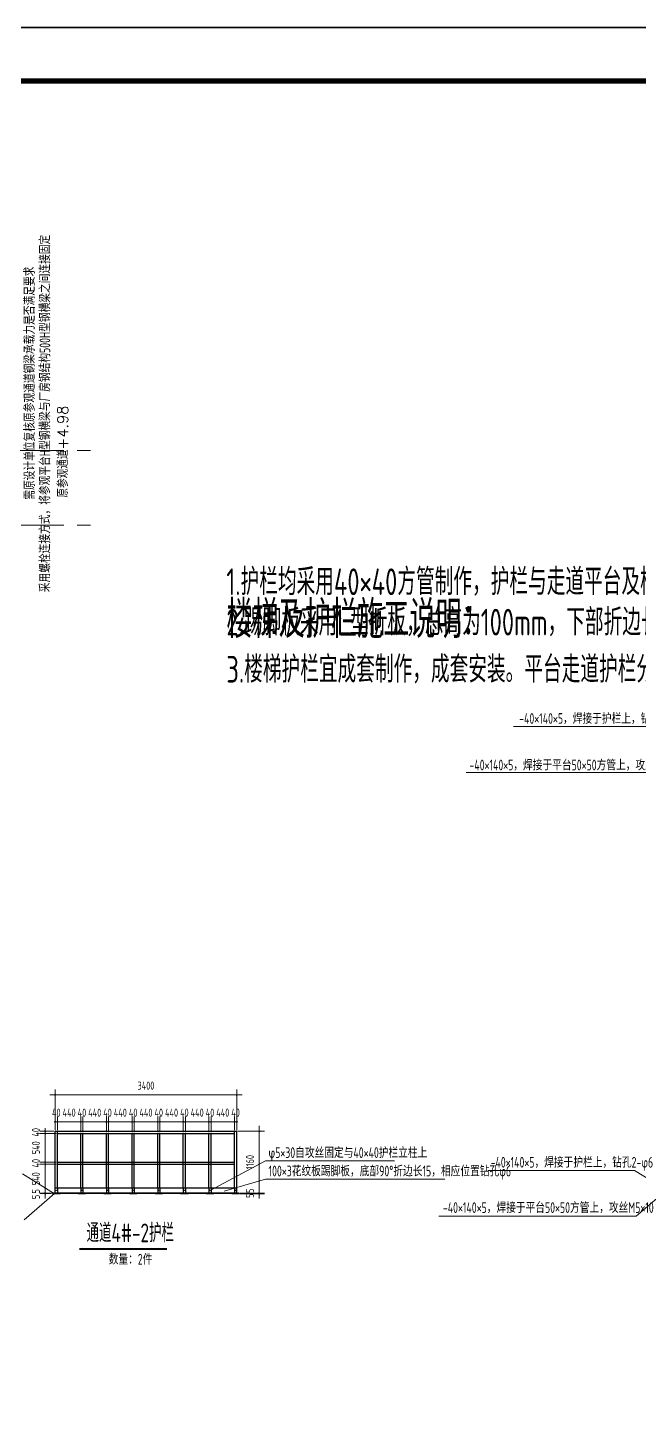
# Model space of a CAD drawing. Extents: x 498328 to 716449, y -893371 to -467753.
# Drawn here: x 583107 to 594570, y -859868 to -833971 of the extents above; entities that cross this region are included whole.
import ezdxf
from ezdxf.enums import TextEntityAlignment as Align

# ---------------------------------------------------------------- set-up
doc = ezdxf.new("R2010")
doc.units = 0
doc.header["$LTSCALE"] = 1000
doc.header["$PDMODE"] = 35
doc.header["$PDSIZE"] = 20
doc.linetypes.add('2', pattern=[0.375, 0.25, -0.125])
doc.linetypes.add('CENTER', pattern=[2, 1.25, -0.25, 0.25, -0.25])
doc.layers.get('0').update_dxf_attribs({"linetype": 'CONTINUOUS'})
doc.layers.get('Defpoints').update_dxf_attribs({"linetype": 'CONTINUOUS'})
for name, color, linetype in [('01', 7, 'CONTINUOUS'), ('1轮廓实线层', 7, 'CONTINUOUS'), ('AXIS', 251, 'CENTER'), ('DIM', 3, 'CONTINUOUS'), ('PUB_TEXT', 7, 'CONTINUOUS'), ('PUB_TITLE', 4, 'CONTINUOUS'), ('SD_NAME_TOPC', 7, 'CONTINUOUS'), ('TEXT', 2, 'CONTINUOUS'), ('焊缝', 1, 'CONTINUOUS')]:
    doc.layers.add(name, color=color, linetype=linetype)
doc.layers.add('yichutu', color=7, linetype='CONTINUOUS', true_color=0xffffff, plot=False)
doc.styles.add('_TCH_WINDOW', font='SIMPLEX', dxfattribs={"height": 3.5, "bigfont": 'GBCBIG'})
doc.styles.add('TSSD-REIN', font='tssdeng.shx', dxfattribs={"width": 0.7, "bigfont": 'tssdchn.shx'})
doc.styles.add('TSSD_DIMENSION', font='Tssdeng.shx', dxfattribs={"width": 0.7, "bigfont": 'hztxt.shx'})
doc.styles.add('TSSD_REIN', font='Tssdeng.shx', dxfattribs={"width": 0.7, "bigfont": 'hztxt.shx'})
doc.dimstyles.new('TSSD_100_100$0', dxfattribs={"dimtxt": 380, "dimasz": 100, "dimexe": 100, "dimexo": 250, "dimgap": 50, "dimtad": 1, "dimdec": 0, "dimzin": 0, "dimdsep": 46, "dimtxsty": 'TSSD_DIMENSION', "dimblk": 'ARCHTICK', "dimblk1": 'ARCHTICK', "dimblk2": 'ARCHTICK', "dimsah": 1, "dimcen": 0, "dimdle": 100, "dimclrt": 7, "dimadec": 0, "dimazin": 0, "dimtfac": 1, "dimtdec": 0, "dimtix": 1, "dimtmove": 2, "dimatfit": 3, "dimldrblk": 'ARCHTICK', "dimfxl": 0, "dimtolj": 1, "dimtzin": 0, "dimarcsym": 0})

# ---------------------------------------------------------------- blocks, each defined once
blk = doc.blocks.new('yct-841-594-84100-59400-100-1000.0')
at = {"layer": 'yichutu', "color": 7, "true_color": 0xffffff}
blk.add_lwpolyline([(0, 0), (0, 59400), (84100, 59400), (84100, 0)], close=True, dxfattribs=at)
blk = doc.blocks.new('_ARCHTICK')
at = {"color": 0, "const_width": 0.4}
blk.add_lwpolyline([(-0.7, -0.7), (0.7, 0.7)], dxfattribs=at)
blk = doc.blocks.new('*D756')
at = {"layer": 'Defpoints', "color": 0, "transparency": 16777216}
for p in [(583436, -854695), (583620, -854655), (583664, -854695)]:
    blk.add_point(p, dxfattribs=at)
at = {"layer": 'DIM', "color": 0, "lineweight": 9, "transparency": 16777216}
for p, q in [((583600, -854655), (583336, -854655)), ((583644, -854695), (583336, -854695)), ((583436, -854655), (583436, -854635)), ((583436, -854655), (583436, -854695)), ((583436, -854695), (583436, -854715))]:
    blk.add_line(p, q, dxfattribs=at)
at = {"layer": 'DIM', "color": 0, "lineweight": 9, "transparency": 16777216, "xscale": 20, "yscale": 20, "zscale": 20}
for p, rotation in [((583436, -854655), 270), ((583436, -854695), 90)]:
    blk.add_blockref('_ARCHTICK', p, dxfattribs=dict(at, rotation=rotation))
at = {"layer": 'DIM', "color": 7, "lineweight": 20, "transparency": 16777216, "insert": (583261, -854675), "char_height": 150, "attachment_point": 5, "rotation": 90, "style": 'TSSD_DIMENSION'}
blk.add_mtext('\\A1;40', dxfattribs=at)
blk = doc.blocks.new('*D757')
at = {"layer": 'Defpoints', "color": 0, "transparency": 16777216}
for p in [(583664, -854695), (583436, -855235), (583664, -855235)]:
    blk.add_point(p, dxfattribs=at)
at = {"layer": 'DIM', "color": 0, "lineweight": 9, "transparency": 16777216}
for p, q in [((583436, -854595), (583436, -855335)), ((583644, -854695), (583336, -854695)), ((583644, -855235), (583336, -855235))]:
    blk.add_line(p, q, dxfattribs=at)
at = {"layer": 'DIM', "color": 0, "lineweight": 9, "transparency": 16777216, "xscale": 20, "yscale": 20, "zscale": 20}
for p, rotation in [((583436, -854695), 90), ((583436, -855235), 270)]:
    blk.add_blockref('_ARCHTICK', p, dxfattribs=dict(at, rotation=rotation))
at = {"layer": 'DIM', "color": 7, "lineweight": 20, "transparency": 16777216, "insert": (583261, -854965), "char_height": 150, "attachment_point": 5, "rotation": 90, "style": 'TSSD_DIMENSION'}
blk.add_mtext('\\A1;540', dxfattribs=at)
blk = doc.blocks.new('*D758')
at = {"layer": 'Defpoints', "color": 0, "transparency": 16777216}
for p in [(583436, -855275), (583664, -855235), (583664, -855275)]:
    blk.add_point(p, dxfattribs=at)
at = {"layer": 'DIM', "color": 0, "lineweight": 9, "transparency": 16777216}
for p, q in [((583644, -855235), (583336, -855235)), ((583644, -855275), (583336, -855275)), ((583436, -855235), (583436, -855215)), ((583436, -855235), (583436, -855275)), ((583436, -855275), (583436, -855295))]:
    blk.add_line(p, q, dxfattribs=at)
at = {"layer": 'DIM', "color": 0, "lineweight": 9, "transparency": 16777216, "xscale": 20, "yscale": 20, "zscale": 20}
for p, rotation in [((583436, -855235), 270), ((583436, -855275), 90)]:
    blk.add_blockref('_ARCHTICK', p, dxfattribs=dict(at, rotation=rotation))
at = {"layer": 'DIM', "color": 7, "lineweight": 20, "transparency": 16777216, "insert": (583261, -855255), "char_height": 150, "attachment_point": 5, "rotation": 90, "style": 'TSSD_DIMENSION'}
blk.add_mtext('\\A1;40', dxfattribs=at)
blk = doc.blocks.new('*D759')
at = {"layer": 'Defpoints', "color": 0, "transparency": 16777216}
for p in [(583664, -855275), (583436, -855815), (583574, -855815)]:
    blk.add_point(p, dxfattribs=at)
at = {"layer": 'DIM', "color": 0, "lineweight": 9, "transparency": 16777216}
for p, q in [((583644, -855275), (583336, -855275)), ((583436, -855175), (583436, -855915)), ((583554, -855815), (583336, -855815))]:
    blk.add_line(p, q, dxfattribs=at)
at = {"layer": 'DIM', "color": 0, "lineweight": 9, "transparency": 16777216, "xscale": 20, "yscale": 20, "zscale": 20}
for p, rotation in [((583436, -855275), 90), ((583436, -855815), 270)]:
    blk.add_blockref('_ARCHTICK', p, dxfattribs=dict(at, rotation=rotation))
at = {"layer": 'DIM', "color": 7, "lineweight": 20, "transparency": 16777216, "insert": (583261, -855545), "char_height": 150, "attachment_point": 5, "rotation": 90, "style": 'TSSD_DIMENSION'}
blk.add_mtext('\\A1;540', dxfattribs=at)
blk = doc.blocks.new('*D760')
at = {"layer": 'Defpoints', "color": 0, "transparency": 16777216}
for p in [(583436, -855820), (583574, -855815), (583574, -855820)]:
    blk.add_point(p, dxfattribs=at)
at = {"layer": 'DIM', "color": 0, "lineweight": 9, "transparency": 16777216}
for p, q in [((583554, -855815), (583336, -855815)), ((583554, -855820), (583336, -855820)), ((583436, -855815), (583436, -855795)), ((583436, -855815), (583436, -855820)), ((583436, -855820), (583436, -855840))]:
    blk.add_line(p, q, dxfattribs=at)
at = {"layer": 'DIM', "color": 0, "lineweight": 9, "transparency": 16777216, "xscale": 20, "yscale": 20, "zscale": 20}
for p, rotation in [((583436, -855815), 270), ((583436, -855820), 90)]:
    blk.add_blockref('_ARCHTICK', p, dxfattribs=dict(at, rotation=rotation))
at = {"layer": 'DIM', "color": 7, "lineweight": 20, "transparency": 16777216, "insert": (583261, -855781), "char_height": 150, "attachment_point": 5, "rotation": 90, "style": 'TSSD_DIMENSION'}
blk.add_mtext('\\A1;5', dxfattribs=at)
blk = doc.blocks.new('*D761')
at = {"layer": 'Defpoints', "color": 0, "transparency": 16777216}
for p in [(583436, -855825), (583574, -855820), (583574, -855825)]:
    blk.add_point(p, dxfattribs=at)
at = {"layer": 'DIM', "color": 0, "lineweight": 9, "transparency": 16777216}
for p, q in [((583554, -855820), (583336, -855820)), ((583554, -855825), (583336, -855825)), ((583436, -855820), (583436, -855800)), ((583436, -855820), (583436, -855825)), ((583436, -855825), (583436, -855845))]:
    blk.add_line(p, q, dxfattribs=at)
at = {"layer": 'DIM', "color": 0, "lineweight": 9, "transparency": 16777216, "xscale": 20, "yscale": 20, "zscale": 20}
for p, rotation in [((583436, -855820), 270), ((583436, -855825), 90)]:
    blk.add_blockref('_ARCHTICK', p, dxfattribs=dict(at, rotation=rotation))
at = {"layer": 'DIM', "color": 7, "lineweight": 20, "transparency": 16777216, "insert": (583261, -855887), "char_height": 150, "attachment_point": 5, "rotation": 90, "style": 'TSSD_DIMENSION'}
blk.add_mtext('\\A1;5', dxfattribs=at)
blk = doc.blocks.new('*D762')
at = {"layer": 'Defpoints', "color": 0, "transparency": 16777216}
for p in [(583664, -854482), (583624, -854655), (583664, -854655)]:
    blk.add_point(p, dxfattribs=at)
at = {"layer": 'DIM', "color": 0, "lineweight": 9, "transparency": 16777216}
for p, q in [((583624, -854482), (583604, -854482)), ((583624, -854635), (583624, -854382)), ((583624, -854482), (583664, -854482)), ((583664, -854635), (583664, -854382)), ((583664, -854482), (583684, -854482))]:
    blk.add_line(p, q, dxfattribs=at)
at = {"layer": 'DIM', "color": 0, "lineweight": 9, "transparency": 16777216, "xscale": 20, "yscale": 20, "zscale": 20}
blk.add_blockref('_ARCHTICK', (583624, -854482), dxfattribs=at)
at = {"layer": 'DIM', "color": 0, "lineweight": 9, "transparency": 16777216, "xscale": 20, "yscale": 20, "zscale": 20, "rotation": 180}
blk.add_blockref('_ARCHTICK', (583664, -854482), dxfattribs=at)
at = {"layer": 'DIM', "color": 7, "lineweight": 20, "transparency": 16777216, "insert": (583644, -854307), "char_height": 150, "attachment_point": 5, "style": 'TSSD_DIMENSION'}
blk.add_mtext('\\A1;40', dxfattribs=at)
blk = doc.blocks.new('*D763')
at = {"layer": 'Defpoints', "color": 0, "transparency": 16777216}
for p in [(584104, -854482), (583664, -854655), (584104, -854695)]:
    blk.add_point(p, dxfattribs=at)
at = {"layer": 'DIM', "color": 0, "lineweight": 9, "transparency": 16777216}
for p, q in [((583664, -854482), (583644, -854482)), ((583664, -854635), (583664, -854382)), ((583664, -854482), (584104, -854482)), ((584104, -854675), (584104, -854382)), ((584104, -854482), (584124, -854482))]:
    blk.add_line(p, q, dxfattribs=at)
at = {"layer": 'DIM', "color": 0, "lineweight": 9, "transparency": 16777216, "xscale": 20, "yscale": 20, "zscale": 20}
blk.add_blockref('_ARCHTICK', (583664, -854482), dxfattribs=at)
at = {"layer": 'DIM', "color": 0, "lineweight": 9, "transparency": 16777216, "xscale": 20, "yscale": 20, "zscale": 20, "rotation": 180}
blk.add_blockref('_ARCHTICK', (584104, -854482), dxfattribs=at)
at = {"layer": 'DIM', "color": 7, "lineweight": 20, "transparency": 16777216, "insert": (583884, -854307), "char_height": 150, "attachment_point": 5, "style": 'TSSD_DIMENSION'}
blk.add_mtext('\\A1;440', dxfattribs=at)
blk = doc.blocks.new('*D764')
at = {"layer": 'Defpoints', "color": 0, "transparency": 16777216}
for p in [(584144, -854482), (584104, -854695), (584144, -854695)]:
    blk.add_point(p, dxfattribs=at)
at = {"layer": 'DIM', "color": 0, "lineweight": 9, "transparency": 16777216}
for p, q in [((584104, -854482), (584084, -854482)), ((584104, -854675), (584104, -854382)), ((584104, -854482), (584144, -854482)), ((584144, -854675), (584144, -854382)), ((584144, -854482), (584164, -854482))]:
    blk.add_line(p, q, dxfattribs=at)
at = {"layer": 'DIM', "color": 0, "lineweight": 9, "transparency": 16777216, "xscale": 20, "yscale": 20, "zscale": 20}
blk.add_blockref('_ARCHTICK', (584104, -854482), dxfattribs=at)
at = {"layer": 'DIM', "color": 0, "lineweight": 9, "transparency": 16777216, "xscale": 20, "yscale": 20, "zscale": 20, "rotation": 180}
blk.add_blockref('_ARCHTICK', (584144, -854482), dxfattribs=at)
at = {"layer": 'DIM', "color": 7, "lineweight": 20, "transparency": 16777216, "insert": (584124, -854307), "char_height": 150, "attachment_point": 5, "style": 'TSSD_DIMENSION'}
blk.add_mtext('\\A1;40', dxfattribs=at)
blk = doc.blocks.new('*D765')
at = {"layer": 'Defpoints', "color": 0, "transparency": 16777216}
for p in [(584584, -854482), (584144, -854695), (584584, -854695)]:
    blk.add_point(p, dxfattribs=at)
at = {"layer": 'DIM', "color": 0, "lineweight": 9, "transparency": 16777216}
for p, q in [((584144, -854482), (584124, -854482)), ((584144, -854675), (584144, -854382)), ((584144, -854482), (584584, -854482)), ((584584, -854675), (584584, -854382)), ((584584, -854482), (584604, -854482))]:
    blk.add_line(p, q, dxfattribs=at)
at = {"layer": 'DIM', "color": 0, "lineweight": 9, "transparency": 16777216, "xscale": 20, "yscale": 20, "zscale": 20}
blk.add_blockref('_ARCHTICK', (584144, -854482), dxfattribs=at)
at = {"layer": 'DIM', "color": 0, "lineweight": 9, "transparency": 16777216, "xscale": 20, "yscale": 20, "zscale": 20, "rotation": 180}
blk.add_blockref('_ARCHTICK', (584584, -854482), dxfattribs=at)
at = {"layer": 'DIM', "color": 7, "lineweight": 20, "transparency": 16777216, "insert": (584364, -854307), "char_height": 150, "attachment_point": 5, "style": 'TSSD_DIMENSION'}
blk.add_mtext('\\A1;440', dxfattribs=at)
blk = doc.blocks.new('*D766')
at = {"layer": 'Defpoints', "color": 0, "transparency": 16777216}
for p in [(584624, -854482), (584584, -854695), (584624, -854695)]:
    blk.add_point(p, dxfattribs=at)
at = {"layer": 'DIM', "color": 0, "lineweight": 9, "transparency": 16777216}
for p, q in [((584584, -854482), (584564, -854482)), ((584584, -854675), (584584, -854382)), ((584584, -854482), (584624, -854482)), ((584624, -854675), (584624, -854382)), ((584624, -854482), (584644, -854482))]:
    blk.add_line(p, q, dxfattribs=at)
at = {"layer": 'DIM', "color": 0, "lineweight": 9, "transparency": 16777216, "xscale": 20, "yscale": 20, "zscale": 20}
blk.add_blockref('_ARCHTICK', (584584, -854482), dxfattribs=at)
at = {"layer": 'DIM', "color": 0, "lineweight": 9, "transparency": 16777216, "xscale": 20, "yscale": 20, "zscale": 20, "rotation": 180}
blk.add_blockref('_ARCHTICK', (584624, -854482), dxfattribs=at)
at = {"layer": 'DIM', "color": 7, "lineweight": 20, "transparency": 16777216, "insert": (584604, -854307), "char_height": 150, "attachment_point": 5, "style": 'TSSD_DIMENSION'}
blk.add_mtext('\\A1;40', dxfattribs=at)
blk = doc.blocks.new('*D767')
at = {"layer": 'Defpoints', "color": 0, "transparency": 16777216}
for p in [(585064, -854482), (584624, -854695), (585064, -854695)]:
    blk.add_point(p, dxfattribs=at)
at = {"layer": 'DIM', "color": 0, "lineweight": 9, "transparency": 16777216}
for p, q in [((584624, -854482), (584604, -854482)), ((584624, -854675), (584624, -854382)), ((584624, -854482), (585064, -854482)), ((585064, -854675), (585064, -854382)), ((585064, -854482), (585084, -854482))]:
    blk.add_line(p, q, dxfattribs=at)
at = {"layer": 'DIM', "color": 0, "lineweight": 9, "transparency": 16777216, "xscale": 20, "yscale": 20, "zscale": 20}
blk.add_blockref('_ARCHTICK', (584624, -854482), dxfattribs=at)
at = {"layer": 'DIM', "color": 0, "lineweight": 9, "transparency": 16777216, "xscale": 20, "yscale": 20, "zscale": 20, "rotation": 180}
blk.add_blockref('_ARCHTICK', (585064, -854482), dxfattribs=at)
at = {"layer": 'DIM', "color": 7, "lineweight": 20, "transparency": 16777216, "insert": (584844, -854307), "char_height": 150, "attachment_point": 5, "style": 'TSSD_DIMENSION'}
blk.add_mtext('\\A1;440', dxfattribs=at)
blk = doc.blocks.new('*D768')
at = {"layer": 'Defpoints', "color": 0, "transparency": 16777216}
for p in [(585104, -854482), (585064, -854695), (585104, -854695)]:
    blk.add_point(p, dxfattribs=at)
at = {"layer": 'DIM', "color": 0, "lineweight": 9, "transparency": 16777216}
for p, q in [((585064, -854482), (585044, -854482)), ((585064, -854675), (585064, -854382)), ((585064, -854482), (585104, -854482)), ((585104, -854675), (585104, -854382)), ((585104, -854482), (585124, -854482))]:
    blk.add_line(p, q, dxfattribs=at)
at = {"layer": 'DIM', "color": 0, "lineweight": 9, "transparency": 16777216, "xscale": 20, "yscale": 20, "zscale": 20}
blk.add_blockref('_ARCHTICK', (585064, -854482), dxfattribs=at)
at = {"layer": 'DIM', "color": 0, "lineweight": 9, "transparency": 16777216, "xscale": 20, "yscale": 20, "zscale": 20, "rotation": 180}
blk.add_blockref('_ARCHTICK', (585104, -854482), dxfattribs=at)
at = {"layer": 'DIM', "color": 7, "lineweight": 20, "transparency": 16777216, "insert": (585084, -854307), "char_height": 150, "attachment_point": 5, "style": 'TSSD_DIMENSION'}
blk.add_mtext('\\A1;40', dxfattribs=at)
blk = doc.blocks.new('*D769')
at = {"layer": 'Defpoints', "color": 0, "transparency": 16777216}
for p in [(585544, -854482), (585104, -854695), (585544, -854695)]:
    blk.add_point(p, dxfattribs=at)
at = {"layer": 'DIM', "color": 0, "lineweight": 9, "transparency": 16777216}
for p, q in [((585104, -854482), (585084, -854482)), ((585104, -854675), (585104, -854382)), ((585104, -854482), (585544, -854482)), ((585544, -854675), (585544, -854382)), ((585544, -854482), (585564, -854482))]:
    blk.add_line(p, q, dxfattribs=at)
at = {"layer": 'DIM', "color": 0, "lineweight": 9, "transparency": 16777216, "xscale": 20, "yscale": 20, "zscale": 20}
blk.add_blockref('_ARCHTICK', (585104, -854482), dxfattribs=at)
at = {"layer": 'DIM', "color": 0, "lineweight": 9, "transparency": 16777216, "xscale": 20, "yscale": 20, "zscale": 20, "rotation": 180}
blk.add_blockref('_ARCHTICK', (585544, -854482), dxfattribs=at)
at = {"layer": 'DIM', "color": 7, "lineweight": 20, "transparency": 16777216, "insert": (585324, -854307), "char_height": 150, "attachment_point": 5, "style": 'TSSD_DIMENSION'}
blk.add_mtext('\\A1;440', dxfattribs=at)
blk = doc.blocks.new('*D770')
at = {"layer": 'Defpoints', "color": 0, "transparency": 16777216}
for p in [(585584, -854482), (585544, -854695), (585584, -854695)]:
    blk.add_point(p, dxfattribs=at)
at = {"layer": 'DIM', "color": 0, "lineweight": 9, "transparency": 16777216}
for p, q in [((585544, -854482), (585524, -854482)), ((585544, -854675), (585544, -854382)), ((585544, -854482), (585584, -854482)), ((585584, -854675), (585584, -854382)), ((585584, -854482), (585604, -854482))]:
    blk.add_line(p, q, dxfattribs=at)
at = {"layer": 'DIM', "color": 0, "lineweight": 9, "transparency": 16777216, "xscale": 20, "yscale": 20, "zscale": 20}
blk.add_blockref('_ARCHTICK', (585544, -854482), dxfattribs=at)
at = {"layer": 'DIM', "color": 0, "lineweight": 9, "transparency": 16777216, "xscale": 20, "yscale": 20, "zscale": 20, "rotation": 180}
blk.add_blockref('_ARCHTICK', (585584, -854482), dxfattribs=at)
at = {"layer": 'DIM', "color": 7, "lineweight": 20, "transparency": 16777216, "insert": (585564, -854307), "char_height": 150, "attachment_point": 5, "style": 'TSSD_DIMENSION'}
blk.add_mtext('\\A1;40', dxfattribs=at)
blk = doc.blocks.new('*D771')
at = {"layer": 'Defpoints', "color": 0, "transparency": 16777216}
for p in [(586024, -854482), (585584, -854695), (586024, -854695)]:
    blk.add_point(p, dxfattribs=at)
at = {"layer": 'DIM', "color": 0, "lineweight": 9, "transparency": 16777216}
for p, q in [((585584, -854482), (585564, -854482)), ((585584, -854675), (585584, -854382)), ((585584, -854482), (586024, -854482)), ((586024, -854675), (586024, -854382)), ((586024, -854482), (586044, -854482))]:
    blk.add_line(p, q, dxfattribs=at)
at = {"layer": 'DIM', "color": 0, "lineweight": 9, "transparency": 16777216, "xscale": 20, "yscale": 20, "zscale": 20}
blk.add_blockref('_ARCHTICK', (585584, -854482), dxfattribs=at)
at = {"layer": 'DIM', "color": 0, "lineweight": 9, "transparency": 16777216, "xscale": 20, "yscale": 20, "zscale": 20, "rotation": 180}
blk.add_blockref('_ARCHTICK', (586024, -854482), dxfattribs=at)
at = {"layer": 'DIM', "color": 7, "lineweight": 20, "transparency": 16777216, "insert": (585804, -854307), "char_height": 150, "attachment_point": 5, "style": 'TSSD_DIMENSION'}
blk.add_mtext('\\A1;440', dxfattribs=at)
blk = doc.blocks.new('*D772')
at = {"layer": 'Defpoints', "color": 0, "transparency": 16777216}
for p in [(586064, -854482), (586024, -854695), (586064, -854695)]:
    blk.add_point(p, dxfattribs=at)
at = {"layer": 'DIM', "color": 0, "lineweight": 9, "transparency": 16777216}
for p, q in [((586024, -854482), (586004, -854482)), ((586024, -854675), (586024, -854382)), ((586024, -854482), (586064, -854482)), ((586064, -854675), (586064, -854382)), ((586064, -854482), (586084, -854482))]:
    blk.add_line(p, q, dxfattribs=at)
at = {"layer": 'DIM', "color": 0, "lineweight": 9, "transparency": 16777216, "xscale": 20, "yscale": 20, "zscale": 20}
blk.add_blockref('_ARCHTICK', (586024, -854482), dxfattribs=at)
at = {"layer": 'DIM', "color": 0, "lineweight": 9, "transparency": 16777216, "xscale": 20, "yscale": 20, "zscale": 20, "rotation": 180}
blk.add_blockref('_ARCHTICK', (586064, -854482), dxfattribs=at)
at = {"layer": 'DIM', "color": 7, "lineweight": 20, "transparency": 16777216, "insert": (586044, -854307), "char_height": 150, "attachment_point": 5, "style": 'TSSD_DIMENSION'}
blk.add_mtext('\\A1;40', dxfattribs=at)
blk = doc.blocks.new('*D773')
at = {"layer": 'Defpoints', "color": 0, "transparency": 16777216}
for p in [(586504, -854482), (586064, -854695), (586504, -854695)]:
    blk.add_point(p, dxfattribs=at)
at = {"layer": 'DIM', "color": 0, "lineweight": 9, "transparency": 16777216}
for p, q in [((586064, -854482), (586044, -854482)), ((586064, -854675), (586064, -854382)), ((586064, -854482), (586504, -854482)), ((586504, -854675), (586504, -854382)), ((586504, -854482), (586524, -854482))]:
    blk.add_line(p, q, dxfattribs=at)
at = {"layer": 'DIM', "color": 0, "lineweight": 9, "transparency": 16777216, "xscale": 20, "yscale": 20, "zscale": 20}
blk.add_blockref('_ARCHTICK', (586064, -854482), dxfattribs=at)
at = {"layer": 'DIM', "color": 0, "lineweight": 9, "transparency": 16777216, "xscale": 20, "yscale": 20, "zscale": 20, "rotation": 180}
blk.add_blockref('_ARCHTICK', (586504, -854482), dxfattribs=at)
at = {"layer": 'DIM', "color": 7, "lineweight": 20, "transparency": 16777216, "insert": (586284, -854307), "char_height": 150, "attachment_point": 5, "style": 'TSSD_DIMENSION'}
blk.add_mtext('\\A1;440', dxfattribs=at)
blk = doc.blocks.new('*D774')
at = {"layer": 'Defpoints', "color": 0, "transparency": 16777216}
for p in [(586544, -854482), (586504, -854695), (586544, -854695)]:
    blk.add_point(p, dxfattribs=at)
at = {"layer": 'DIM', "color": 0, "lineweight": 9, "transparency": 16777216}
for p, q in [((586504, -854482), (586484, -854482)), ((586504, -854675), (586504, -854382)), ((586504, -854482), (586544, -854482)), ((586544, -854675), (586544, -854382)), ((586544, -854482), (586564, -854482))]:
    blk.add_line(p, q, dxfattribs=at)
at = {"layer": 'DIM', "color": 0, "lineweight": 9, "transparency": 16777216, "xscale": 20, "yscale": 20, "zscale": 20}
blk.add_blockref('_ARCHTICK', (586504, -854482), dxfattribs=at)
at = {"layer": 'DIM', "color": 0, "lineweight": 9, "transparency": 16777216, "xscale": 20, "yscale": 20, "zscale": 20, "rotation": 180}
blk.add_blockref('_ARCHTICK', (586544, -854482), dxfattribs=at)
at = {"layer": 'DIM', "color": 7, "lineweight": 20, "transparency": 16777216, "insert": (586524, -854307), "char_height": 150, "attachment_point": 5, "style": 'TSSD_DIMENSION'}
blk.add_mtext('\\A1;40', dxfattribs=at)
blk = doc.blocks.new('*D775')
at = {"layer": 'Defpoints', "color": 0, "transparency": 16777216}
for p in [(586984, -854482), (586544, -854695), (586984, -854655)]:
    blk.add_point(p, dxfattribs=at)
at = {"layer": 'DIM', "color": 0, "lineweight": 9, "transparency": 16777216}
for p, q in [((586544, -854482), (586524, -854482)), ((586544, -854675), (586544, -854382)), ((586544, -854482), (586984, -854482)), ((586984, -854635), (586984, -854382)), ((586984, -854482), (587004, -854482))]:
    blk.add_line(p, q, dxfattribs=at)
at = {"layer": 'DIM', "color": 0, "lineweight": 9, "transparency": 16777216, "xscale": 20, "yscale": 20, "zscale": 20}
blk.add_blockref('_ARCHTICK', (586544, -854482), dxfattribs=at)
at = {"layer": 'DIM', "color": 0, "lineweight": 9, "transparency": 16777216, "xscale": 20, "yscale": 20, "zscale": 20, "rotation": 180}
blk.add_blockref('_ARCHTICK', (586984, -854482), dxfattribs=at)
at = {"layer": 'DIM', "color": 7, "lineweight": 20, "transparency": 16777216, "insert": (586764, -854307), "char_height": 150, "attachment_point": 5, "style": 'TSSD_DIMENSION'}
blk.add_mtext('\\A1;440', dxfattribs=at)
blk = doc.blocks.new('*D776')
at = {"layer": 'Defpoints', "color": 0, "transparency": 16777216}
for p in [(587024, -854482), (586984, -854655), (587024, -854655)]:
    blk.add_point(p, dxfattribs=at)
at = {"layer": 'DIM', "color": 0, "lineweight": 9, "transparency": 16777216}
for p, q in [((586984, -854482), (586964, -854482)), ((586984, -854635), (586984, -854382)), ((586984, -854482), (587024, -854482)), ((587024, -854635), (587024, -854382)), ((587024, -854482), (587044, -854482))]:
    blk.add_line(p, q, dxfattribs=at)
at = {"layer": 'DIM', "color": 0, "lineweight": 9, "transparency": 16777216, "xscale": 20, "yscale": 20, "zscale": 20}
blk.add_blockref('_ARCHTICK', (586984, -854482), dxfattribs=at)
at = {"layer": 'DIM', "color": 0, "lineweight": 9, "transparency": 16777216, "xscale": 20, "yscale": 20, "zscale": 20, "rotation": 180}
blk.add_blockref('_ARCHTICK', (587024, -854482), dxfattribs=at)
at = {"layer": 'DIM', "color": 7, "lineweight": 20, "transparency": 16777216, "insert": (587004, -854307), "char_height": 150, "attachment_point": 5, "style": 'TSSD_DIMENSION'}
blk.add_mtext('\\A1;40', dxfattribs=at)
blk = doc.blocks.new('*D777')
at = {"layer": 'Defpoints', "color": 0, "transparency": 16777216}
for p in [(587024, -854655), (587071, -855816), (587448, -855816)]:
    blk.add_point(p, dxfattribs=at)
at = {"layer": 'DIM', "color": 0, "lineweight": 9, "transparency": 16777216}
for p, q in [((587448, -854555), (587448, -855916)), ((587044, -854655), (587548, -854655)), ((587091, -855816), (587548, -855816))]:
    blk.add_line(p, q, dxfattribs=at)
at = {"layer": 'DIM', "color": 0, "lineweight": 9, "transparency": 16777216, "xscale": 20, "yscale": 20, "zscale": 20}
for p, rotation in [((587448, -854655), 90), ((587448, -855816), 270)]:
    blk.add_blockref('_ARCHTICK', p, dxfattribs=dict(at, rotation=rotation))
at = {"layer": 'DIM', "color": 7, "lineweight": 20, "transparency": 16777216, "insert": (587273, -855235), "char_height": 150, "attachment_point": 5, "rotation": 90, "style": 'TSSD_DIMENSION'}
blk.add_mtext('\\A1;1160', dxfattribs=at)
blk = doc.blocks.new('*D778')
at = {"layer": 'Defpoints', "color": 0, "transparency": 16777216}
for p in [(587071, -855816), (587071, -855821), (587448, -855821)]:
    blk.add_point(p, dxfattribs=at)
at = {"layer": 'DIM', "color": 0, "lineweight": 9, "transparency": 16777216}
for p, q in [((587091, -855816), (587548, -855816)), ((587091, -855821), (587548, -855821)), ((587448, -855816), (587448, -855796)), ((587448, -855816), (587448, -855821)), ((587448, -855821), (587448, -855841))]:
    blk.add_line(p, q, dxfattribs=at)
at = {"layer": 'DIM', "color": 0, "lineweight": 9, "transparency": 16777216, "xscale": 20, "yscale": 20, "zscale": 20}
for p, rotation in [((587448, -855816), 270), ((587448, -855821), 90)]:
    blk.add_blockref('_ARCHTICK', p, dxfattribs=dict(at, rotation=rotation))
at = {"layer": 'DIM', "color": 7, "lineweight": 20, "transparency": 16777216, "insert": (587273, -855770), "char_height": 150, "attachment_point": 5, "rotation": 90, "style": 'TSSD_DIMENSION'}
blk.add_mtext('\\A1;5', dxfattribs=at)
blk = doc.blocks.new('*D779')
at = {"layer": 'Defpoints', "color": 0, "transparency": 16777216}
for p in [(587071, -855821), (587071, -855826), (587448, -855826)]:
    blk.add_point(p, dxfattribs=at)
at = {"layer": 'DIM', "color": 0, "lineweight": 9, "transparency": 16777216}
for p, q in [((587091, -855821), (587548, -855821)), ((587091, -855826), (587548, -855826)), ((587448, -855821), (587448, -855801)), ((587448, -855821), (587448, -855826)), ((587448, -855826), (587448, -855846))]:
    blk.add_line(p, q, dxfattribs=at)
at = {"layer": 'DIM', "color": 0, "lineweight": 9, "transparency": 16777216, "xscale": 20, "yscale": 20, "zscale": 20}
for p, rotation in [((587448, -855821), 270), ((587448, -855826), 90)]:
    blk.add_blockref('_ARCHTICK', p, dxfattribs=dict(at, rotation=rotation))
at = {"layer": 'DIM', "color": 7, "lineweight": 20, "transparency": 16777216, "insert": (587273, -855866), "char_height": 150, "attachment_point": 5, "rotation": 90, "style": 'TSSD_DIMENSION'}
blk.add_mtext('\\A1;5', dxfattribs=at)
blk = doc.blocks.new('*D781')
at = {"layer": 'Defpoints', "color": 0, "transparency": 16777216}
for p in [(587024, -853976), (583624, -854655), (587024, -854655)]:
    blk.add_point(p, dxfattribs=at)
at = {"layer": 'DIM', "color": 0, "lineweight": 9, "transparency": 16777216}
for p, q in [((583524, -853976), (587124, -853976)), ((583624, -854635), (583624, -853876)), ((587024, -854635), (587024, -853876))]:
    blk.add_line(p, q, dxfattribs=at)
at = {"layer": 'DIM', "color": 0, "lineweight": 9, "transparency": 16777216, "xscale": 20, "yscale": 20, "zscale": 20, "rotation": 180}
blk.add_blockref('_ARCHTICK', (583624, -853976), dxfattribs=at)
at = {"layer": 'DIM', "color": 0, "lineweight": 9, "transparency": 16777216, "xscale": 20, "yscale": 20, "zscale": 20}
blk.add_blockref('_ARCHTICK', (587024, -853976), dxfattribs=at)
at = {"layer": 'DIM', "color": 7, "lineweight": 20, "transparency": 16777216, "insert": (585324, -853801), "char_height": 150, "attachment_point": 5, "style": 'TSSD_DIMENSION'}
blk.add_mtext('\\A1;3400', dxfattribs=at)

msp = doc.modelspace()

# ---------------------------------------------------------------- linework, layer by layer
at = {"layer": '01', "color": 8, "lineweight": 9}
for p, q in [((592212.6, -847072), (594998.3, -847072)), ((591325, -847929.8), (595024.6, -847929.8)), ((587563.8, -855209.3), (586526.6, -855765.1)), ((587563.8, -855209.3), (589983.4, -855209.3)), ((591737.8, -855389.7), (594482.2, -855389.7)), ((594482.2, -855389.7), (595064.1, -855748.8)), ((583012.1, -855455.7), (583594, -855814.8)), ((587563.8, -855553.8), (586792.3, -855777.9)), ((587563.8, -855553.8), (590922.8, -855553.8)), ((583038.5, -856313.5), (583609.7, -855824.9)), ((594508.6, -856247.5), (595079.8, -855758.9)), ((590809.8, -856247.5), (594508.6, -856247.5))]:
    msp.add_line(p, q, dxfattribs=at)
at = {"layer": '1轮廓实线层', "color": 8, "linetype": '2', "ltscale": 0.05}
for p, q in [((583664, -855715.1), (583664, -855812.1)), ((584104, -855715.1), (584104, -855812.1)), ((584144, -855715.1), (584144, -855812.1)), ((584584, -855715.1), (584584, -855812.1)), ((584624, -855715.1), (584624, -855812.1)), ((585064, -855715.1), (585064, -855812.1)), ((585104, -855715.1), (585104, -855812.1)), ((585544, -855715.1), (585544, -855812.1)), ((585584, -855715.1), (585584, -855812.1)), ((586024, -855715.1), (586024, -855812.1)), ((586064, -855715.1), (586064, -855812.1)), ((586504, -855715.1), (586504, -855812.1)), ((586544, -855715.1), (586544, -855812.1)), ((586984.1, -855715.1), (586984.1, -855812.1))]:
    msp.add_line(p, q, dxfattribs=at)
at = {"layer": 'AXIS', "lineweight": 20}
for p, q in [((534537.6, -841897.5), (584525.7, -841897.5)), ((534537.6, -843297.5), (584525.7, -843297.5)), ((583593.9, -855835.3), (583593.9, -855804.3)), ((583694, -855835.2), (583694, -855804.2)), ((584074, -855835.3), (584074, -855804.3)), ((584174, -855835.2), (584174, -855804.2)), ((584554, -855835.3), (584554, -855804.3)), ((584654, -855835.2), (584654, -855804.2)), ((585034, -855835.3), (585034, -855804.3)), ((585134, -855835.2), (585134, -855804.2)), ((585514, -855835.3), (585514, -855804.3)), ((585614, -855835.2), (585614, -855804.2)), ((585994, -855835.3), (585994, -855804.3)), ((586094.1, -855835.2), (586094.1, -855804.2)), ((586474, -855835.3), (586474, -855804.3)), ((586574.1, -855835.2), (586574.1, -855804.2)), ((586954, -855835.3), (586954, -855804.3)), ((587054.1, -855835.2), (587054.1, -855804.2))]:
    msp.add_line(p, q, dxfattribs=at)
at = {"layer": 'PUB_TITLE'}
msp.add_lwpolyline([(526627.4, -893370.7), (610727.4, -893370.7), (610727.4, -833970.7), (526627.4, -833970.7)], close=True, dxfattribs=at)
at = {"layer": 'PUB_TITLE', "const_width": 100}
msp.add_lwpolyline([(529127.4, -892370.7), (609727.4, -892370.7), (609727.4, -834970.7), (529127.4, -834970.7)], close=True, dxfattribs=at)
at = {"layer": 'SD_NAME_TOPC', "const_width": 40}
msp.add_lwpolyline([(584075.3, -856862.2), (585719.3, -856862.2)], dxfattribs=at)
at = {"layer": '焊缝', "color": 0}
for p, q in [((583624, -855815), (583624, -854655.2)), ((583624, -854655.2), (587024.1, -854655.2)), ((583664, -855715), (583664, -854655.2)), ((583664, -854695.2), (586984.1, -854695.2)), ((584104, -855715), (584104, -854695.2)), ((584144, -855715), (584144, -854695.2)), ((584584, -855715), (584584, -854695.2)), ((584624, -855715), (584624, -854695.2)), ((585064, -855715), (585064, -854695.2)), ((585104, -855715), (585104, -854695.2)), ((585544, -855715), (585544, -854695.2)), ((585584, -855715), (585584, -854695.2)), ((586024, -855715), (586024, -854695.2)), ((586064, -855715), (586064, -854695.2)), ((586504, -855715), (586504, -854695.2)), ((586544, -855715), (586544, -854695.2)), ((586984.1, -855715), (586984.1, -854655.2)), ((587024.1, -855815), (587024.1, -854655.2)), ((583574, -855815), (583714, -855815)), ((583574, -855815), (583574, -855825)), ((583574, -855820), (583714, -855820)), ((583574, -855825), (583714, -855825)), ((583714, -855815), (583714, -855825)), ((584054, -855815), (584194, -855815)), ((584054, -855815), (584054, -855825)), ((584054, -855820), (584194, -855820)), ((584054, -855825), (584194, -855825)), ((584194, -855815), (584194, -855825)), ((584534, -855815), (584674, -855815)), ((584534, -855815), (584534, -855825)), ((584534, -855820), (584674, -855820)), ((584534, -855825), (584674, -855825)), ((584674, -855815), (584674, -855825)), ((585014, -855815), (585154, -855815)), ((585014, -855815), (585014, -855825)), ((585014, -855820), (585154, -855820)), ((585014, -855825), (585154, -855825)), ((585154, -855815), (585154, -855825)), ((585494, -855815), (585634, -855815)), ((585494, -855815), (585494, -855825)), ((585494, -855820), (585634, -855820)), ((585494, -855825), (585634, -855825)), ((585634, -855815), (585634, -855825)), ((585974, -855815), (586114, -855815)), ((585974, -855815), (585974, -855825)), ((585974, -855820), (586114, -855820)), ((585974, -855825), (586114, -855825)), ((586114, -855815), (586114, -855825)), ((586454, -855815), (586594, -855815)), ((586454, -855815), (586454, -855825)), ((586454, -855820), (586594, -855820)), ((586454, -855825), (586594, -855825)), ((586594, -855815), (586594, -855825)), ((586934.1, -855815), (587074, -855815)), ((586934.1, -855815), (586934.1, -855825)), ((586934.1, -855820), (587074, -855820)), ((586934.1, -855825), (587074, -855825)), ((587074, -855815), (587074, -855825))]:
    msp.add_line(p, q, dxfattribs=at)
at = {"layer": '焊缝', "color": 7, "true_color": 0xffffff}
for p, q in [((583664, -855235.2), (586984.1, -855235.2)), ((583664, -855275.2), (586984.1, -855275.2)), ((583624, -855715), (587024.1, -855715)), ((583624, -855812), (587024.1, -855812)), ((583624, -855815), (587024.1, -855815))]:
    msp.add_line(p, q, dxfattribs=at)
at = {"layer": '焊缝', "color": 0, "const_width": 6}
for points in [[(583593.9, -855815), (583593.9, -855825)], [(583694, -855815), (583694, -855825)], [(584074, -855815), (584074, -855825)], [(584174, -855815), (584174, -855825)], [(584554, -855815), (584554, -855825)], [(584654, -855815), (584654, -855825)], [(585034, -855815), (585034, -855825)], [(585134, -855815), (585134, -855825)], [(585514, -855815), (585514, -855825)], [(585614, -855815), (585614, -855825)], [(585994, -855815), (585994, -855825)], [(586094.1, -855815), (586094.1, -855825)], [(586474, -855815), (586474, -855825)], [(586574.1, -855815), (586574.1, -855825)], [(586954, -855815), (586954, -855825)], [(587054.1, -855815), (587054.1, -855825)]]:
    msp.add_lwpolyline(points, dxfattribs=at)
at = {"layer": '焊缝', "color": 7, "true_color": 0xffffff}
for centre in [(583644, -855763.6), (584124, -855763.6), (584604, -855763.6), (585084, -855763.6), (585564, -855763.6), (586044, -855763.6), (586524, -855763.6), (587004.1, -855763.6)]:
    msp.add_circle(centre, 3, dxfattribs=at)

# ---------------------------------------------------------------- block references
at = {"layer": 'yichutu'}
msp.add_blockref('yct-841-594-84100-59400-100-1000.0', (526627.4, -893370.7), dxfattribs=at)

# ---------------------------------------------------------------- texts
at = {"layer": 'PUB_TEXT', "lineweight": 15, "style": 'TSSD_REIN', "width": 0.7}
for s, p in [('采用螺栓连接方式，将参观平台H型钢横梁与厂房钢结构500H型钢横梁之间连接固定', (583530.1, -844551.7)), ('需原设计单位复核原参观通道钢梁承载力是否满足要求', (583242.1, -842818.4))]:
    msp.add_text(s, height=200, rotation=90, dxfattribs=at).set_placement(p)
at = {"layer": 'PUB_TEXT', "lineweight": 15, "style": '_TCH_WINDOW'}
msp.add_text('原参观通道+4.98', height=200, rotation=90, dxfattribs=at).set_placement((583863.5, -842778.4))
at = {"layer": 'PUB_TEXT', "lineweight": 15, "width": 0.7}
for s, height, style, p in [('-40×140×5，焊接于护栏上，钻孔2-φ6', 200, 'TSSD_REIN', (592318.6, -847019.3)), ('-40×140×5，焊接于平台50×50方管上，攻丝M5×10', 200, 'TSSD_REIN', (591386.7, -847891.3)), ('φ5×30自攻丝固定与40×40护栏立柱上', 200, 'TSSD_REIN', (587620.5, -855156.7)), ('-40×140×5，焊接于护栏上，钻孔2-φ6', 200, 'TSSD_REIN', (591783.2, -855337.1)), ('100×3花纹板踢脚板，底部90°折边长15，相应位置钻孔φ6', 200, 'TSSD_REIN', (587620.5, -855501.1)), ('-40×140×5，焊接于平台50×50方管上，攻丝M5×10', 200, 'TSSD_REIN', (590888.6, -856186.5)), ('通道4#-2护栏', 350, 'TSSD-REIN', (584211.8, -856735.4)), ('数量：2件', 200, 'TSSD-REIN', (584625.8, -857154.4))]:
    msp.add_text(s, height=height, dxfattribs=dict(at, style=style)).set_placement(p)
at = {"layer": 'TEXT', "style": 'TSSD_REIN', "width": 0.7}
for s, height, p in [('1.护栏均采用40×40方管制作，护栏与走道平台及楼梯的连接方式均采用M5内六角螺栓连接。', 500, (586831.3, -844756.6)), ('楼梯及护栏施工说明：', 700, (586831.3, -845621.2)), ('2.踢脚板采用L型折板，总高为100mm，下部折边长度应与其底部固定支架等线齐边，踢脚板与护栏的连接方式采用M5自攻丝连接。', 500, (586831.3, -845513.6)), ('3.楼梯护栏宜成套制作，成套安装。平台走道护栏分段成套制作，分段安装。两套走道护栏之间的连接采用焊接。', 500, (586831.3, -846397.7))]:
    msp.add_text(s, height=height, dxfattribs=at).set_placement(p, align=Align.BOTTOM_LEFT)

# ---------------------------------------------------------------- dimensions: what is measured, and where the dimension line sits
at = {"layer": 'DIM', "lineweight": 20}
for base, p1, p2, picture, middle in [((587024.1, -853975.9), (583624, -854655.2), (587024.1, -854655.2), '*D781', (585324, -853800.9)), ((583664, -854482.1), (583624, -854655.2), (583664, -854655.2), '*D762', (583644, -854307.1)), ((584104, -854482.1), (583664, -854655.2), (584104, -854695.2), '*D763', (583884, -854307.1)), ((584144, -854482.1), (584104, -854695.2), (584144, -854695.2), '*D764', (584124, -854307.1)), ((584584, -854482.1), (584144, -854695.2), (584584, -854695.2), '*D765', (584364, -854307.1)), ((584624, -854482.1), (584584, -854695.2), (584624, -854695.2), '*D766', (584604, -854307.1)), ((585064, -854482.1), (584624, -854695.2), (585064, -854695.2), '*D767', (584844, -854307.1)), ((585104, -854482.1), (585064, -854695.2), (585104, -854695.2), '*D768', (585084, -854307.1)), ((585544, -854482.1), (585104, -854695.2), (585544, -854695.2), '*D769', (585324, -854307.1)), ((585584, -854482.1), (585544, -854695.2), (585584, -854695.2), '*D770', (585564, -854307.1)), ((586024, -854482.1), (585584, -854695.2), (586024, -854695.2), '*D771', (585804, -854307.1)), ((586064, -854482.1), (586024, -854695.2), (586064, -854695.2), '*D772', (586044, -854307.1)), ((586504, -854482.1), (586064, -854695.2), (586504, -854695.2), '*D773', (586284, -854307.1)), ((586544, -854482.1), (586504, -854695.2), (586544, -854695.2), '*D774', (586524, -854307.1)), ((586984.1, -854482.1), (586544, -854695.2), (586984.1, -854655.2), '*D775', (586764, -854307.1)), ((587024.1, -854482.1), (586984.1, -854655.2), (587024.1, -854655.2), '*D776', (587004.1, -854307.1))]:
    dim = msp.add_linear_dim(base=base, p1=p1, p2=p2, dimstyle='TSSD_100_100$0', override={"dimtxt": 150, "dimasz": 20, "dimexo": 20, "dimgap": 100, "dimsah": 0, "dimatfit": 0, "dimlwd": 9, "dimlwe": 9}, dxfattribs=at)
    dim.commit()
    dim.dimension.update_dxf_attribs({"geometry": picture, "text_midpoint": middle})
for base, p1, p2, picture, middle in [((583435.7, -854695.2), (583619.6, -854655.2), (583664, -854695.2), '*D756', (583260.7, -854675.2)), ((583435.7, -855235.1), (583664, -854695.2), (583664, -855235.1), '*D757', (583260.7, -854965.1)), ((587447.9949, -855815.667), (587024.0532, -854655.1719), (587070.5676, -855815.667), '*D777', (587272.9949, -855235.4195)), ((583435.7, -855275.2), (583664, -855235.1), (583664, -855275.2), '*D758', (583260.7, -855255.1)), ((583435.7214, -855814.6768), (583663.9811, -855275.1719), (583573.9828, -855814.6768), '*D759', (583260.7214, -855544.9243))]:
    dim = msp.add_linear_dim(base=base, p1=p1, p2=p2, angle=90, dimstyle='TSSD_100_100$0', override={"dimtxt": 150, "dimasz": 20, "dimexo": 20, "dimgap": 100, "dimsah": 0, "dimatfit": 0, "dimlwd": 9, "dimlwe": 9}, dxfattribs=at)
    dim.commit()
    dim.dimension.update_dxf_attribs({"geometry": picture, "text_midpoint": middle})
for base, p1, p2, picture, middle in [((583435.7, -855819.7), (583574, -855814.7), (583573.9, -855819.7), '*D760', (583260.7, -855781.4)), ((583435.7, -855824.7), (583573.9, -855819.7), (583573.9, -855824.7), '*D761', (583260.7, -855886.7)), ((587448, -855820.7), (587070.6, -855815.7), (587070.6, -855820.7), '*D778', (587273, -855770.3)), ((587448, -855825.7), (587070.6, -855820.7), (587070.6, -855825.7), '*D779', (587273, -855866))]:
    dim = msp.add_linear_dim(base=base, p1=p1, p2=p2, angle=90, dimstyle='TSSD_100_100$0', override={"dimtxt": 150, "dimasz": 20, "dimexo": 20, "dimgap": 100, "dimsah": 0, "dimatfit": 0, "dimlwd": 9, "dimlwe": 9}, dxfattribs=at)
    dim.commit()
    dim.dimension.update_dxf_attribs({"geometry": picture, "text_midpoint": middle, "dimtype": 160})

doc.saveas('drawing.dxf')
